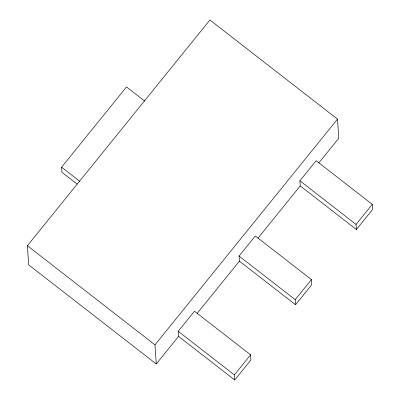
<?xml version="1.0" encoding="UTF-8"?>
<svg xmlns="http://www.w3.org/2000/svg" width="400" height="400" viewBox="0 0 400 400"><rect width="100%" height="100%" fill="white"/><g stroke="black" fill="none" stroke-linecap="round" stroke-linejoin="round"><path stroke-width="0.6" d="M77.165 184.105L61.95 172.285L61.61 167.19L126.51 86.93L144.665 101.035M178.565 336.385L234.71 380L250.93 359.935L250.595 354.835L194.45 311.22L178.225 331.285L178.565 336.385L156.255 363.975L28.66 264.845L27.39 245.725L209.91 20L337.505 119.125L338.775 138.245L318.815 162.93M156.255 363.975L154.985 344.85L337.505 119.125M239.065 256.045L255.29 235.98L311.435 279.595L311.77 284.695L295.55 304.76L239.405 261.14L239.065 256.045L295.21 299.66L295.55 304.76M299.905 180.8L316.13 160.735L372.27 204.355L372.61 209.45L356.385 229.515L300.245 185.9L299.905 180.8L356.05 224.415L356.385 229.515M197.135 313.415L239.405 261.14M257.975 238.175L300.245 185.9M234.71 380L234.37 374.9L250.595 354.835M295.21 299.66L311.435 279.595M356.05 224.415L372.27 204.355M61.61 167.19L79.77 181.295M178.225 331.285L234.37 374.9M27.39 245.725L154.985 344.85"/></g></svg>
